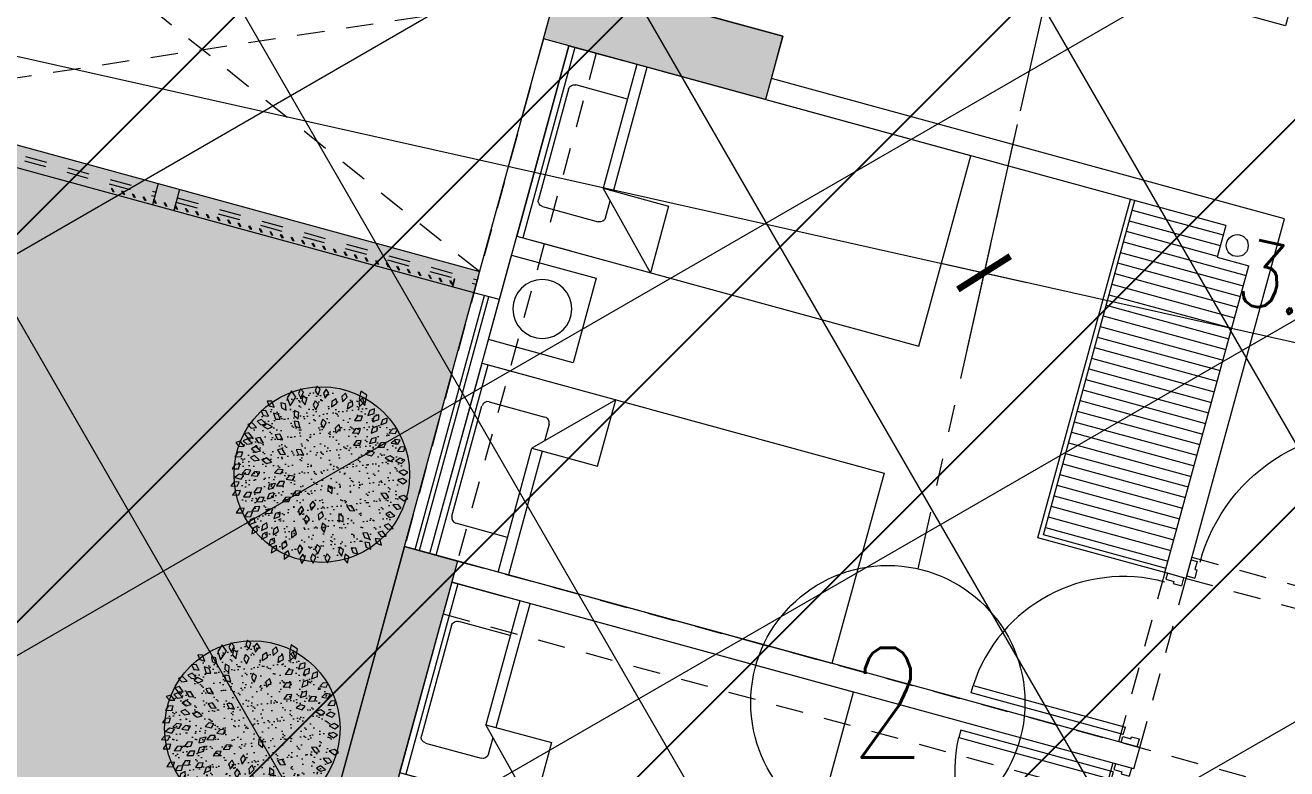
# Model space of a CAD drawing. Header units: inches. Extents: x 0 to 766, y -245 to 236.
# Drawn here: x 191.21 to 196.96, y 76.36 to 79.75 of the extents above; entities that cross this region are included whole.
import ezdxf
from ezdxf.enums import TextEntityAlignment as Align

# ---------------------------------------------------------------- set-up
doc = ezdxf.new("R2010")
doc.units = ezdxf.units.IN
doc.header["$MEASUREMENT"] = 0
for name, pattern in [('HIDDEN2', [0.1875, 0.125, -0.0625]), ('PHANTOM', [2.5, 1.25, -0.25, 0.25, -0.25, 0.25, -0.25]), ('XREF_PAISAJISMO_200612$0$HIDDEN2', [0.1875, 0.125, -0.0625])]:
    doc.linetypes.add(name, pattern=pattern)
doc.layers.get('DEFPOINTS').update_dxf_attribs({"color": 251, "lineweight": 9})
for name, color, linetype, lineweight in [('A-PLACAS', 251, 'Continuous', 9), ('A-VIGAS', 251, 'HIDDEN2', 9), ('CLOSET', 251, 'Continuous', 9), ('COTAS-EXTER', 251, 'Continuous', 9), ('DLP_ETAPAS', 251, 'Continuous', 9), ('DLP_HATCH', 251, 'Continuous', 9), ('EJES', 251, 'PHANTOM', 9), ('HATCH', 251, 'Continuous', 9), ('MOBILIARIO', 251, 'Continuous', 9), ('MURO-BAJO', 251, 'Continuous', 9), ('MUROS', 251, 'Continuous', 9), ('PROYECCIONES', 251, 'HIDDEN2', 9), ('PUERTAS', 251, 'Continuous', 9), ('RED-PLUVIAL', 251, 'Continuous', 9), ('VIDRIOS', 251, 'Continuous', 9), ('XREF_PAISAJISMO_200612$0$A-MURO BAJO', 251, 'Continuous', 9), ('XREF_PAISAJISMO_200612$0$A-PROYECCIONES', 251, 'XREF_PAISAJISMO_200612$0$HIDDEN2', 9), ('XREF_PAISAJISMO_200612$0$HATCH MUROS', 251, 'Continuous', 9), ('XREF_PAISAJISMO_200612$0$I-MUEBLES', 251, 'Continuous', 9), ('XREF_VEGETACION_200612$0$0_PA_alternathera verde', 251, 'Continuous', 9), ('XREF_VEGETACION_200612$0$0_PA_arrayan', 251, 'Continuous', 9), ('XREF_VEGETACION_200612$0$0_PA_VEGETACION', 251, 'Continuous', 9)]:
    doc.layers.add(name, color=color, linetype=linetype, lineweight=lineweight)
doc.layers.add('relleno', color=7, linetype='Continuous')
doc.styles.add('ROMANS', font='romans.shx', dxfattribs={"width": 0.8})
doc.styles.add('TXT_COTAS', font='romans.shx', dxfattribs={"width": 0.8})
doc.dimstyles.new('DLP-COTA 200', dxfattribs={"dimtxt": 0.3, "dimasz": 0.2, "dimexe": 0.36, "dimexo": 0.12, "dimgap": 0.12, "dimtad": 1, "dimzin": 0, "dimdsep": 46, "dimtxsty": 'TXT_COTAS', "dimblk": 'ARCHTICK', "dimcen": 0.18, "dimdle": 0.2, "dimclrd": 256, "dimclre": 256, "dimclrt": 2, "dimadec": 0, "dimazin": 0, "dimtfac": 1, "dimtix": 1, "dimtofl": 0, "dimtmove": 2, "dimatfit": 3, "dimfxl": 0.36, "dimtolj": 1, "dimtzin": 0, "dimlwd": 9, "dimlwe": 9, "dimarcsym": 0})

# ---------------------------------------------------------------- blocks, each defined once
blk = doc.blocks.new('XREF_VEGETACION_200612$0$vib 2')
at = {"layer": 'XREF_VEGETACION_200612$0$0_PA_arrayan', "color": 68, "true_color": 0x3d5200}
for points in [[(472.0692, 17.4166), (472.0648, 17.4034), (472.0732, 17.3913), (472.079, 17.4083)], [(471.9991, 17.4033), (471.9867, 17.3843), (471.9947, 17.3617), (472.0111, 17.386)], [(472.0238, 17.4089), (472.0179, 17.3963), (472.0248, 17.3833), (472.0326, 17.3995)], [(472.0307, 17.3892), (472.0275, 17.3756), (472.0369, 17.3642), (472.0412, 17.3817)], [(472.0957, 17.4083), (472.0877, 17.3969), (472.0923, 17.3829), (472.1027, 17.3975)], [(472.1234, 17.3815), (472.1116, 17.3741), (472.1103, 17.3594), (472.1256, 17.3688)], [(472.1495, 17.3975), (472.1394, 17.388), (472.141, 17.3733), (472.1542, 17.3855)], [(472.1971, 17.384), (472.1869, 17.3745), (472.1883, 17.3598), (472.2017, 17.3719)], [(472.1917, 17.4031), (472.1872, 17.3809), (472.2032, 17.3629), (472.2093, 17.3916)], [(471.9138, 17.3476), (471.9201, 17.3352), (471.9347, 17.3326), (471.9267, 17.3487)], [(471.9313, 17.375), (471.9363, 17.362), (471.9505, 17.358), (471.9442, 17.3748)], [(471.9691, 17.3702), (471.9713, 17.3564), (471.9843, 17.3495), (471.9816, 17.3673)], [(472.0073, 17.349), (472.0064, 17.3351), (472.0175, 17.3254), (472.0189, 17.3434)], [(472.065, 17.3759), (472.0594, 17.3632), (472.0665, 17.3503), (472.074, 17.3666)], [(472.1686, 17.3752), (472.1564, 17.3685), (472.1543, 17.3538), (472.1701, 17.3624)], [(472.2301, 17.3532), (472.2168, 17.349), (472.2119, 17.3351), (472.2291, 17.3403)], [(471.8768, 17.3096), (471.8865, 17.2997), (471.9012, 17.3015), (471.8887, 17.3145)], [(471.9032, 17.3189), (471.913, 17.309), (471.9276, 17.3111), (471.915, 17.3239)], [(471.9205, 17.3037), (471.9328, 17.2972), (471.9462, 17.3034), (471.9304, 17.312)], [(471.9673, 17.3241), (471.9626, 17.3372), (471.9485, 17.3416), (471.9544, 17.3246)], [(472.0059, 17.3186), (472.0092, 17.3051), (472.0228, 17.2992), (472.0187, 17.3168)], [(472.0859, 17.3247), (472.0805, 17.3119), (472.0879, 17.2991), (472.095, 17.3156)], [(472.1966, 17.3333), (472.1827, 17.3326), (472.1744, 17.3204), (472.1924, 17.3211)], [(472.2427, 17.3368), (472.2296, 17.3323), (472.2249, 17.3183), (472.242, 17.3239)], [(472.2653, 17.3278), (472.2522, 17.323), (472.248, 17.3088), (472.2649, 17.3149)], [(471.8674, 17.2834), (471.8757, 17.2723), (471.8905, 17.2722), (471.8799, 17.2867)], [(471.9532, 17.2808), (471.96, 17.2687), (471.9747, 17.2668), (471.9659, 17.2825)], [(472.1309, 17.3094), (472.1207, 17.2999), (472.1223, 17.2852), (472.1355, 17.2973)], [(472.1913, 17.2982), (472.1775, 17.2974), (472.1692, 17.2852), (472.1872, 17.286)], [(472.2375, 17.305), (472.2246, 17.2998), (472.2208, 17.2855), (472.2375, 17.2921)], [(472.2948, 17.2963), (472.2809, 17.2977), (472.271, 17.2868), (472.2888, 17.2849)], [(471.8432, 17.2591), (471.8522, 17.2485), (471.867, 17.2494), (471.8554, 17.2632)], [(471.8641, 17.2643), (471.874, 17.2545), (471.8886, 17.2566), (471.876, 17.2694)], [(471.8875, 17.2417), (471.8983, 17.2329), (471.9127, 17.2364), (471.8988, 17.2479)], [(471.8983, 17.271), (471.9056, 17.2591), (471.9203, 17.2578), (471.911, 17.2732)], [(471.9597, 17.239), (471.9673, 17.2273), (471.982, 17.2263), (471.9723, 17.2415)], [(472.1935, 17.2647), (472.1796, 17.2639), (472.1714, 17.2517), (472.1893, 17.2525)], [(472.2351, 17.2738), (472.2217, 17.2701), (472.2163, 17.2563), (472.2337, 17.261)], [(472.2614, 17.2591), (472.2476, 17.2584), (472.2393, 17.2461), (472.2573, 17.2469)], [(472.3014, 17.2661), (472.2876, 17.268), (472.2771, 17.2576), (472.2949, 17.2549)], [(472.3161, 17.2472), (472.3022, 17.2465), (472.294, 17.2342), (472.3119, 17.235)], [(471.8627, 17.2328), (471.8488, 17.2321), (471.8405, 17.2198), (471.8585, 17.2206)], [(471.8841, 17.2176), (471.8942, 17.2081), (471.9088, 17.2107), (471.8958, 17.2231)], [(471.918, 17.2101), (471.9288, 17.2013), (471.9431, 17.2049), (471.9292, 17.2163)], [(472.0122, 17.2388), (472.0185, 17.2264), (472.0331, 17.2239), (472.025, 17.24)], [(472.2303, 17.2319), (472.217, 17.236), (472.205, 17.2274), (472.2221, 17.2219)], [(472.2855, 17.2147), (472.2737, 17.2221), (472.2599, 17.2169), (472.275, 17.2071)], [(472.3144, 17.2105), (472.3014, 17.2155), (472.2888, 17.2077), (472.3056, 17.2011)], [(471.855, 17.1986), (471.8412, 17.1979), (471.8329, 17.1856), (471.8509, 17.1864)], [(471.866, 17.1678), (471.8525, 17.1711), (471.8411, 17.1617), (471.8585, 17.1573)], [(471.8854, 17.182), (471.8716, 17.1838), (471.8612, 17.1732), (471.879, 17.1707)], [(471.9104, 17.1768), (471.8966, 17.1784), (471.8864, 17.1677), (471.9043, 17.1655)], [(471.9757, 17.1832), (471.962, 17.1855), (471.9513, 17.1753), (471.969, 17.1722)], [(472.3233, 17.1767), (472.3113, 17.1836), (472.2977, 17.1778), (472.3132, 17.1687)], [(471.853, 17.1489), (471.8391, 17.1499), (471.8294, 17.1388), (471.8473, 17.1374)], [(471.9339, 17.1298), (471.9476, 17.1324), (471.9541, 17.1456), (471.9364, 17.1424)], [(471.9794, 17.1505), (471.9655, 17.1506), (471.9565, 17.1389), (471.9745, 17.1386)], [(472.0081, 17.1651), (471.9944, 17.1672), (471.9838, 17.1568), (472.0016, 17.154)], [(472.1012, 17.14), (472.1004, 17.1261), (472.1116, 17.1165), (472.1129, 17.1344)], [(472.3202, 17.1518), (472.3085, 17.1592), (472.2946, 17.154), (472.3098, 17.1442)], [(471.8562, 17.1258), (471.8423, 17.125), (471.834, 17.1128), (471.852, 17.1135)], [(471.8872, 17.1206), (471.8733, 17.1199), (471.865, 17.1076), (471.883, 17.1084)], [(471.9158, 17.1327), (471.902, 17.132), (471.8937, 17.1197), (471.9117, 17.1205)], [(471.9223, 17.1071), (471.9085, 17.1065), (471.9001, 17.0943), (471.9181, 17.0949)], [(471.9496, 17.1195), (471.9362, 17.1159), (471.9307, 17.1022), (471.9481, 17.1067)], [(471.9958, 17.1067), (471.9819, 17.1059), (471.9736, 17.0937), (471.9916, 17.0945)], [(472.0238, 17.1245), (472.0099, 17.1237), (472.0016, 17.1115), (472.0196, 17.1123)], [(472.2705, 17.106), (472.2625, 17.1173), (472.2477, 17.1178), (472.258, 17.103)], [(472.3231, 17.1031), (472.3121, 17.1116), (472.2978, 17.1077), (472.312, 17.0965)], [(471.8664, 17.0759), (471.8525, 17.0751), (471.8442, 17.0629), (471.8622, 17.0637)], [(471.8896, 17.0658), (471.8758, 17.0649), (471.8676, 17.0526), (471.8855, 17.0535)], [(471.9101, 17.0809), (471.8962, 17.08), (471.888, 17.0677), (471.906, 17.0686)], [(471.9464, 17.0743), (471.9325, 17.0735), (471.9243, 17.0613), (471.9423, 17.0621)], [(471.9676, 17.0656), (471.9543, 17.0614), (471.9494, 17.0475), (471.9666, 17.0528)], [(472.0267, 17.082), (472.0179, 17.0712), (472.0214, 17.0569), (472.0329, 17.0707)], [(472.0585, 17.0963), (472.0503, 17.085), (472.0545, 17.0709), (472.0653, 17.0853)], [(472.0829, 17.0673), (472.0731, 17.0574), (472.0752, 17.0428), (472.088, 17.0554)], [(472.1533, 17.0811), (472.1611, 17.0696), (472.1758, 17.0689), (472.1659, 17.0838)], [(472.2619, 17.0593), (472.2728, 17.0506), (472.2871, 17.0543), (472.2731, 17.0657)], [(472.305, 17.0765), (472.2958, 17.087), (472.2811, 17.086), (472.2928, 17.0723)], [(471.8959, 17.0496), (471.8831, 17.0439), (471.8798, 17.0296), (471.8963, 17.0367)], [(471.9303, 17.0351), (471.9179, 17.0288), (471.9154, 17.0142), (471.9314, 17.0223)], [(472.0408, 17.0572), (472.0338, 17.0452), (472.0395, 17.0315), (472.0487, 17.047)], [(472.0853, 17.0342), (472.0813, 17.0208), (472.09, 17.0089), (472.0953, 17.0261)], [(472.1432, 17.0381), (472.1429, 17.052), (472.1309, 17.0606), (472.1311, 17.0427)], [(472.2576, 17.028), (472.2674, 17.0182), (472.282, 17.0201), (472.2695, 17.033)], [(471.9021, 17.0257), (471.8898, 17.019), (471.8877, 17.0044), (471.9035, 17.0129)], [(471.9305, 17.0098), (471.9179, 17.0039), (471.9148, 16.9895), (471.9311, 16.9969)], [(471.9601, 17.0246), (471.9486, 17.0168), (471.9478, 17.0021), (471.9628, 17.0119)], [(472.0094, 17.0173), (471.9985, 17.0087), (471.9988, 16.9939), (472.013, 17.0049)], [(472.1979, 17.0074), (472.2027, 16.9943), (472.2168, 16.99), (472.2108, 17.0069)], [(472.2399, 17.0087), (472.2484, 16.9977), (472.2632, 16.9978), (472.2523, 17.0121)], [(471.9516, 16.9931), (471.9388, 16.9877), (471.9353, 16.9734), (471.9519, 16.9802)], [(471.9569, 16.9726), (471.9445, 16.9665), (471.9417, 16.952), (471.9579, 16.9598)], [(471.9825, 16.9854), (471.9718, 16.9766), (471.9723, 16.9618), (471.9864, 16.973)], [(472.0223, 16.9737), (472.0154, 16.9617), (472.0211, 16.9481), (472.0303, 16.9636)], [(472.0705, 16.9747), (472.0649, 16.9619), (472.0722, 16.9491), (472.0795, 16.9655)], [(472.1335, 16.9678), (472.1294, 16.9545), (472.138, 16.9425), (472.1435, 16.9596)], [(472.165, 16.9658), (472.1695, 16.9526), (472.1835, 16.9479), (472.1779, 16.965)], [(472.2031, 16.9813), (472.2066, 16.9678), (472.2202, 16.9621), (472.2159, 16.9795)], [(472.2322, 16.9917), (472.236, 16.9783), (472.2497, 16.973), (472.245, 16.9903)], [(471.9897, 16.9574), (471.9785, 16.9491), (471.9784, 16.9344), (471.9929, 16.9449)], [(472.03, 16.9477), (472.0224, 16.9361), (472.0273, 16.9222), (472.0373, 16.9371)], [(472.0576, 16.9488), (472.0519, 16.9361), (472.059, 16.9232), (472.0665, 16.9395)], [(472.098, 16.9493), (472.0921, 16.9366), (472.099, 16.9236), (472.1068, 16.9398)], [(472.1482, 16.9477), (472.1454, 16.934), (472.1552, 16.923), (472.159, 16.9406)]]:
    blk.add_lwpolyline(points, close=True, dxfattribs=at)
blk = doc.blocks.new('XREF_VEGETACION_200612$0$ARRAYAN')
at = {"layer": 'XREF_VEGETACION_200612$0$0_PA_arrayan', "true_color": 0x779e00}
h = blk.add_hatch(dxfattribs=at)
h.set_pattern_fill('AR-SAND', color=64, scale=0.0009, style=0)
h.set_pattern_definition([(37.5, (878.080566, 496.464243), (-0.001440028, 0.0440471914), [0, -0.0347472, 0, -0.038862, 0, -0.0371475]), (7.5, (878.080566, 496.46424), (0.040457095, 0.064514259), [0, -0.0187452, 0, -0.0313182, 0, -0.0120015]), (327.5, (878.05245, 496.464243), (0.0711893133, 0.0001293466), [0, -0.01143, 0, -0.041148, 0, -0.053721]), (317.5, (878.05245, 496.46424), (0.068720081, 0.020063639), [0, -0.005715, 0, -0.0269748, 0, -0.030861])])
h.paths.add_polyline_path([(784.3152, 808.4285, 1), (783.7943, 808.4285, 1)])
at = {"layer": 'XREF_VEGETACION_200612$0$0_PA_arrayan'}
blk.add_circle((784.0578, 808.4294), 0.2762, dxfattribs=at)
at = {"layer": 'XREF_VEGETACION_200612$0$0_PA_arrayan', "color": 252, "xscale": 1.128600000000005, "yscale": 1.128600000000005, "zscale": 1.128600000000005}
blk.add_blockref('XREF_VEGETACION_200612$0$vib 2', (251.2648, 789.0514), dxfattribs=at)
blk = doc.blocks.new('XREF_PAISAJISMO_200612')
at = {"layer": 'XREF_PAISAJISMO_200612$0$HATCH MUROS', "true_color": 0xf8991e, "transparency": 33554636}
h = blk.add_hatch(color=30, dxfattribs=at)
h.dxf.hatch_style = 1
h.paths.add_polyline_path([(37.5256, 76.265), (34.5245, 77.0855), (34.2042, 75.6181), (37.13, 74.8181), (37.1563, 74.9145), (34.3221, 75.6895), (34.5997, 76.9613), (37.4992, 76.1685)])
at = {"layer": 'XREF_PAISAJISMO_200612$0$A-MURO BAJO', "elevation": 0}
for points in [[(37.5256, 76.265), (37.5256, 76.265), (34.5245, 77.0855), (34.2042, 75.6181), (37.13, 74.8181)], [(37.4992, 76.1685), (37.4992, 76.1685), (34.5997, 76.9613), (34.3221, 75.6895), (37.1563, 74.9145)]]:
    blk.add_lwpolyline(points, dxfattribs=at)
at = {"layer": 'XREF_PAISAJISMO_200612$0$A-PROYECCIONES', "linetype": 'XREF_PAISAJISMO_200612$0$HIDDEN2'}
for p, q in [((34.5997, 76.9613, 0), (37.1563, 74.9145)), ((34.3221, 75.6895, 0), (37.4992, 76.1685))]:
    blk.add_line(p, q, dxfattribs=at)
at = {"layer": 'XREF_PAISAJISMO_200612$0$A-PROYECCIONES', "linetype": 'XREF_PAISAJISMO_200612$0$HIDDEN2', "ltscale": 0.3}
for p, q in [((35.691, 75.3152, 0), (35.6646, 75.2187)), ((35.7874, 75.2888, 0), (35.7611, 75.1924))]:
    blk.add_line(p, q, dxfattribs=at)
at = {"layer": 'XREF_PAISAJISMO_200612$0$A-PROYECCIONES', "linetype": 'XREF_PAISAJISMO_200612$0$HIDDEN2', "ltscale": 0.3, "elevation": 0}
for points in [[(34.3136, 75.6503), (35.6804, 75.2766)], [(34.3093, 75.6308), (35.6752, 75.2573)], [(35.7769, 75.2502), (37.1458, 74.876)], [(35.7716, 75.2309), (37.1405, 74.8567)]]:
    blk.add_lwpolyline(points, dxfattribs=at)
at = {"layer": 'XREF_PAISAJISMO_200612$0$I-MUEBLES', "elevation": 0}
for points in [[(35.4769, 75.2934), (35.4795, 75.2949), (35.4889, 75.2784), (35.4863, 75.2769)], [(35.5251, 75.2802), (35.5277, 75.2817), (35.5371, 75.2652), (35.5345, 75.2637)], [(35.5733, 75.267), (35.5759, 75.2685), (35.5853, 75.252), (35.5827, 75.2505)], [(35.6215, 75.2538), (35.6242, 75.2553), (35.6336, 75.2388), (35.631, 75.2373)], [(35.6698, 75.2406), (35.6724, 75.2421), (35.6818, 75.2256), (35.6792, 75.2241)], [(35.718, 75.2274), (35.7206, 75.2289), (35.73, 75.2124), (35.7274, 75.2109)], [(35.7662, 75.2142), (35.7688, 75.2157), (35.7783, 75.1992), (35.7756, 75.1977)], [(35.8145, 75.2011), (35.8171, 75.2025), (35.8265, 75.186), (35.8239, 75.1846)], [(35.8627, 75.1879), (35.8653, 75.1894), (35.8747, 75.1729), (35.8721, 75.1714)], [(35.9109, 75.1747), (35.9135, 75.1762), (35.9229, 75.1597), (35.9203, 75.1582)], [(35.9591, 75.1615), (35.9618, 75.163), (35.9712, 75.1465), (35.9686, 75.145)], [(36.0074, 75.1483), (36.01, 75.1498), (36.0194, 75.1333), (36.0168, 75.1318)], [(36.0556, 75.1351), (36.0582, 75.1366), (36.0676, 75.1201), (36.065, 75.1186)], [(36.1038, 75.1219), (36.1064, 75.1234), (36.1159, 75.1069), (36.1132, 75.1054)], [(36.1521, 75.1087), (36.1547, 75.1102), (36.1641, 75.0937), (36.1615, 75.0922)], [(36.2003, 75.0955), (36.2029, 75.097), (36.2123, 75.0805), (36.2097, 75.079)], [(36.2485, 75.0823), (36.2511, 75.0838), (36.2605, 75.0673), (36.2579, 75.0658)], [(36.2967, 75.0692), (36.2994, 75.0706), (36.3088, 75.0541), (36.3062, 75.0526)], [(36.345, 75.056), (36.3476, 75.0574), (36.357, 75.0409), (36.3544, 75.0395)], [(36.3932, 75.0428), (36.3958, 75.0443), (36.4052, 75.0278), (36.4026, 75.0263)], [(36.4414, 75.0296), (36.444, 75.0311), (36.4535, 75.0146), (36.4509, 75.0131)], [(36.4897, 75.0164), (36.4923, 75.0179), (36.5017, 75.0014), (36.4991, 74.9999)], [(36.5379, 75.0032), (36.5405, 75.0047), (36.5499, 74.9882), (36.5473, 74.9867)], [(36.5861, 74.99), (36.5887, 74.9915), (36.5981, 74.975), (36.5955, 74.9735)], [(36.6344, 74.9768), (36.637, 74.9783), (36.6464, 74.9618), (36.6438, 74.9603)], [(36.6826, 74.9636), (36.6852, 74.9651), (36.6946, 74.9486), (36.692, 74.9471)], [(36.7308, 74.9504), (36.7334, 74.9519), (36.7428, 74.9354), (36.7402, 74.9339)], [(36.779, 74.9372), (36.7816, 74.9387), (36.7911, 74.9222), (36.7885, 74.9207)], [(36.8273, 74.9241), (36.8299, 74.9255), (36.8393, 74.909), (36.8367, 74.9076)], [(36.8755, 74.9109), (36.8781, 74.9124), (36.8875, 74.8958), (36.8849, 74.8944)], [(36.9237, 74.8977), (36.9263, 74.8992), (36.9357, 74.8827), (36.9331, 74.8812)], [(36.972, 74.8845), (36.9746, 74.886), (36.984, 74.8695), (36.9814, 74.868)], [(37.0202, 74.8713), (37.0228, 74.8728), (37.0322, 74.8563), (37.0296, 74.8548)]]:
    blk.add_lwpolyline(points, close=True, dxfattribs=at)
at = {"layer": 'XREF_PAISAJISMO_200612$0$I-MUEBLES'}
blk.add_lwpolyline([(37.0404, 74.8801), (37.0309, 74.8454), (37.0338, 74.8446), (37.0433, 74.8793)], close=True, dxfattribs=at)
blk = doc.blocks.new('paisajismo et 1')
at = {"layer": 'XREF_VEGETACION_200612$0$0_PA_alternathera verde', "true_color": 0x6e6b8e, "transparency": 33554615}
h = blk.add_hatch(dxfattribs=at)
h.set_pattern_fill('ANSI36', color=8, scale=0.3, angle=132, style=0)
h.paths.add_polyline_path([(36.5034, 74.9897), (35.005, 75.3995, 0.067693), (34.6228, 74.4881), (33.412, 68.941), (34.7496, 68.5753)])
at = {"layer": 'XREF_VEGETACION_200612$0$0_PA_VEGETACION', "true_color": 0x9a9384, "transparency": 33554508}
h = blk.add_hatch(color=252, dxfattribs=at)
h.dxf.hatch_style = 1
h.paths.add_polyline_path([(38.7086, 78.5999), (38.195, 78.712), (37.526, 76.265), (38.0324, 76.1266)])
h.paths.add_polyline_path([(37.1304, 74.8183), (36.5034, 74.9897), (34.7495, 68.575), (35.3765, 68.4036)])
blk.add_blockref('XREF_PAISAJISMO_200612', (0, 0))
at = {"layer": 'XREF_VEGETACION_200612$0$0_PA_arrayan', "color": 7, "xscale": 1.448471488116208, "yscale": 1.448471488116208, "zscale": 1.448471488116208}
for p in [(-1099.2492, -1096.9984, 0), (-1099.5657, -1098.1559, 0)]:
    blk.add_blockref('XREF_VEGETACION_200612$0$ARRAYAN', p, dxfattribs=at)
blk = doc.blocks.new('_ArchTick')
at = {"color": 0, "linetype": 'ByBlock', "const_width": 0.15}
blk.add_lwpolyline([(-0.5, -0.5), (0.5, 0.5)], dxfattribs=at)
blk = doc.blocks.new('*D236')
at = {"layer": 'COTAS-EXTER', "lineweight": 9, "transparency": 16777216}
for p, q in [((-33.3279, -32.3479), (-33.558, -33.3758)), ((-33.6745, -32.9808), (-30.3567, -33.7234)), ((-30.4004, -33.0032), (-30.6305, -34.031))]:
    blk.add_line(p, q, dxfattribs=at)
at = {"layer": 'DEFPOINTS', "color": 0, "transparency": 16777216}
for p in [(-33.3017, -32.2308, 0), (-30.3742, -32.8861, 0), (-30.5519, -33.6797)]:
    blk.add_point(p, dxfattribs=at)
at = {"layer": 'COTAS-EXTER', "lineweight": 9, "transparency": 16777216, "xscale": 0.2, "yscale": 0.2, "zscale": 0.2}
for p, rotation in [((-33.4793, -33.0244), 167.3828588139561), ((-30.5519, -33.6797), 347.3828588139561)]:
    blk.add_blockref('_ArchTick', p, dxfattribs=dict(at, rotation=rotation))
at = {"layer": 'COTAS-EXTER', "color": 2, "transparency": 16777216, "insert": (-31.9566, -33.0886), "char_height": 0.3, "attachment_point": 5, "rotation": 347.38286, "style": 'TXT_COTAS'}
blk.add_mtext('\\A1;3.00', dxfattribs=at)
blk = doc.blocks.new('*D240')
at = {"layer": 'COTAS-EXTER', "lineweight": 9, "transparency": 16777216}
for p, q in [((-49.3806, -28.7545), (-49.6107, -29.7824)), ((-49.7273, -29.3874), (-33.2841, -33.0681)), ((-33.3279, -32.3479), (-33.558, -33.3757))]:
    blk.add_line(p, q, dxfattribs=at)
at = {"layer": 'DEFPOINTS', "color": 0, "transparency": 16777216}
for p in [(-49.3544, -28.6374, 0), (-33.3017, -32.2308, 0), (-33.4793, -33.0244)]:
    blk.add_point(p, dxfattribs=at)
at = {"layer": 'COTAS-EXTER', "lineweight": 9, "transparency": 16777216, "xscale": 0.2, "yscale": 0.2, "zscale": 0.2}
for p, rotation in [((-49.5321, -29.4311), 167.3825817758398), ((-33.4793, -33.0244), 347.3825817758399)]:
    blk.add_blockref('_ArchTick', p, dxfattribs=dict(at, rotation=rotation))
at = {"layer": 'COTAS-EXTER', "color": 2, "transparency": 16777216, "insert": (-41.4467, -30.9643), "char_height": 0.3, "attachment_point": 5, "rotation": 347.38258, "style": 'TXT_COTAS'}
blk.add_mtext('\\A1;16.45', dxfattribs=at)
blk = doc.blocks.new('ESTR_PISO-1_PISO')
at = {"layer": 'HATCH'}
h = blk.add_hatch(color=256, dxfattribs=at)
h.dxf.hatch_style = 1
h.paths.add_polyline_path([(-26.45, 2.95), (-29.9, 2.95), (-29.9, 1.5), (-29.65, 1.5), (-29.65, 2.7), (-26.45, 2.7)])
h.paths.add_polyline_path([(-22.65, -2.53), (-18.75, -2.53), (-18.75, 2.87), (-22.45, 2.87), (-22.45, -0.53), (-22.65, -0.53), (-22.65, 3.12), (-18.5, 3.12), (-18.5, -2.78), (-22.65, -2.78)])
h.paths.add_polyline_path([(-29.9, -2.45), (-26.45, -2.45), (-26.45, -2.2), (-29.9, -2.2)])
h.paths.add_polyline_path([(-30.3, -6.8), (-22.4, -6.8), (-22.4, -7.1), (-30.3, -7.1)])
h.paths.add_polyline_path([(-20.85, -4.75), (-21.55, -4.75), (-21.55, -5), (-20.85, -5)])
h.paths.add_polyline_path([(-22.45, 4.92), (-22.45, 6.87), (-18.75, 6.87), (-18.75, 4.92), (-18.55, 4.92), (-18.55, 6.87), (-18.05, 6.87), (-18.05, 7.12), (-22.45, 7.12), (-22.45, 13.72), (-22.65, 13.72), (-22.65, 4.92)])
h.paths.add_polyline_path([(-26.45, 8.52), (-29.65, 8.52), (-29.65, 9.7), (-29.9, 9.7), (-29.9, 8.27), (-26.45, 8.27)])
h.paths.add_polyline_path([(-19.15, 8.92), (-15.75, 8.92), (-15.75, 9.17), (-19.15, 9.17)])
h.paths.add_polyline_path([(-20.65, 18.07), (-16.65, 18.07), (-16.65, 18.32), (-20.65, 18.32)])
h.paths.add_polyline_path([(-19.15, 13.72), (-15.75, 13.72), (-15.75, 13.47), (-19.15, 13.47)])
h.paths.add_polyline_path([(-29.8, 18.32), (-25.8, 18.32), (-25.8, 18.07), (-29.55, 18.07), (-29.55, 17.67), (-29.8, 17.67)])
h.paths.add_polyline_path([(-26.45, 13.37), (-29.9, 13.37), (-29.9, 14.22), (-29.55, 14.22), (-29.55, 13.62), (-26.45, 13.62)])
h.paths.add_polyline_path([(-23.125, 31.12), (-28.725, 31.12), (-28.725, 30.92), (-23.375, 30.92), (-23.375, 24.62), (-23.125, 24.62)])
h.paths.add_polyline_path([(-17.2, 25.67), (-17.2, 24.22), (-17.45, 24.22), (-17.45, 25.67)])
h.paths.add_polyline_path([(-29, 25.67), (-29, 24.22), (-29.25, 24.22), (-29.25, 25.67)])
h.paths.add_polyline_path([(-29.25, 28.37), (-28.2, 28.37), (-28.2, 28.07), (-29.25, 28.07)])
h.paths.add_polyline_path([(-17.2, 30.92), (-17.2, 31.12), (-23.075, 31.12), (-23.075, 30.92)])
at = {"layer": 'A-PLACAS', "elevation": 0}
for points in [[(-29.25, 28.37), (-28.2, 28.37), (-28.2, 28.07), (-29.25, 28.07)], [(-29, 25.67), (-29, 24.22), (-29.25, 24.22), (-29.25, 25.67)]]:
    blk.add_lwpolyline(points, close=True, dxfattribs=at)
at = {"layer": 'A-VIGAS'}
for p, q in [((-29.25, 28.07), (-29.25, 25.67)), ((-29, 28.07), (-29, 25.67)), ((-29, 25.67, 0), (-23.375, 25.67, 0)), ((-29, 25.42, 0), (-23.375, 25.42, 0))]:
    blk.add_line(p, q, dxfattribs=at)
blk = doc.blocks.new('P-80 MARCO 3.5x1.5')
at = {"layer": 'PUERTAS'}
for p, q in [((0.038, 0.0762), (0.038, 0.7962)), ((0.038, 0.7962), (0.073, 0.7962)), ((0.073, 0.7962), (0.073, 0.0762)), ((0.038, 0.0762), (0.073, 0.0762))]:
    blk.add_line(p, q, dxfattribs=at)
at = {"layer": 'PUERTAS', "linetype": 'Continuous'}
for p, q in [((0, 0), (0, 0.0762)), ((0, 0.0762), (0.028, 0.0762)), ((0.028, 0.0762), (0.028, 0.0382)), ((0.8, 0.0762), (0.772, 0.0762)), ((0.772, 0.0762), (0.772, 0.0382)), ((0.8, 0), (0.8, 0.0762)), ((0, 0), (0.038, 0)), ((0.028, 0.0382), (0.038, 0.0382)), ((0.038, 0.0382), (0.038, 0)), ((0.762, 0.0382), (0.762, 0)), ((0.772, 0.0382), (0.762, 0.0382)), ((0.8, 0), (0.762, 0))]:
    blk.add_line(p, q, dxfattribs=at)
at = {"layer": 'PUERTAS', "color": 7, "linetype": 'Continuous'}
blk.add_arc((0.0365, 0.0755), 0.7216, 0.05198, 87.09685, dxfattribs=at)
blk = doc.blocks.new('CAMA 2PLAZAS C_VELADOR')
at = {"layer": 'MOBILIARIO'}
for p, q in [((-1.8499, 0), (-0.3999, 0)), ((-1.8499, -0.06), (-1.8499, 0)), ((-0.3999, 0), (-0.3999, -0.06))]:
    blk.add_line(p, q, dxfattribs=at)
at = {"layer": 'MOBILIARIO', "linetype": 'Continuous'}
for p, q in [((-1.8499, -0.06), (-0.3999, -0.06)), ((-1.8499, -1.9), (-1.8499, -0.06)), ((-1.6327, -0.0878), (-1.2086, -0.0878)), ((-1.0413, -0.0878), (-0.6172, -0.0878)), ((-0.3999, -0.06), (-0.3999, -1.9)), ((-1.6633, -0.3958), (-1.6633, -0.1184)), ((-1.1779, -0.1184), (-1.1779, -0.3958)), ((-1.0719, -0.3958), (-1.0719, -0.1184)), ((-0.5866, -0.1184), (-0.5866, -0.4118)), ((-1.8499, -0.396), (-0.7546, -0.396)), ((-0.3999, -0.7507), (-0.7546, -0.396)), ((-0.7546, -0.396), (-0.7546, -0.7507)), ((-0.7546, -0.452), (-1.8499, -0.452)), ((-0.6172, -0.4424), (-0.7082, -0.4424)), ((-0.7546, -0.7507), (-0.3999, -0.7507)), ((-0.3999, -1.9), (-1.8499, -1.9))]:
    blk.add_line(p, q, dxfattribs=at)
at = {"layer": 'MOBILIARIO'}
for points in [[(-2.2499, -0.4), (-1.8499, -0.4), (-1.8499, 0), (-2.2499, 0)], [(-0.4, -0.4), (0, -0.4), (0, 0), (-0.4, 0)]]:
    blk.add_lwpolyline(points, close=True, dxfattribs=at)
for centre in [(-2.0499, -0.2), (-0.2, -0.2)]:
    blk.add_circle(centre, 0.1344, dxfattribs=at)
at = {"layer": 'MOBILIARIO', "linetype": 'Continuous'}
for centre, start, end in [((-1.6327, -0.1184), 90, 180), ((-1.2086, -0.1184), 0, 90), ((-1.0413, -0.1184), 90, 180), ((-0.6172, -0.1184), 0, 90), ((-0.6172, -0.4118), 270, 0)]:
    blk.add_arc(centre, 0.0306, start, end, dxfattribs=at)
blk = doc.blocks.new('1 PLAZA')
for p, q in [((-0.45, 0), (0.45, 0)), ((-0.45, 0), (-0.45, -0.2551)), ((0.45, 0), (0.45, -0.2551)), ((-0.2592, -0.0513), (0.2619, -0.0513)), ((-0.2859, -0.3221), (-0.2859, -0.0781)), ((0.2887, -0.0781), (0.2887, -0.3415)), ((-0.45, -0.3221), (0.1356, -0.3221)), ((0.45, -0.6318), (0.1356, -0.3221)), ((0.1356, -0.3221), (0.1356, -0.6318)), ((0.1356, -0.371), (-0.45, -0.371)), ((0.2619, -0.3683), (0.1825, -0.3683)), ((0.1356, -0.6318), (0.45, -0.6318))]:
    blk.add_line(p, q)
blk.add_lwpolyline([(-0.45, -1.9), (-0.45, -0.0287), (0.45, -0.0287), (0.45, -1.9)], close=True)
for centre, start, end in [((-0.2592, -0.0781), 90, 180), ((0.2619, -0.0781), 0, 90), ((0.2619, -0.3415), 270, 0)]:
    blk.add_arc(centre, 0.0267, start, end)
blk = doc.blocks.new('VELADOR')
blk.add_lwpolyline([(0, 0.4), (0, 0), (0.4, 0), (0.4, 0.4)], close=True)
blk.add_circle((0.2, 0.2), 0.1344)
blk = doc.blocks.new('A$C443818C8')
at = {"layer": 'PUERTAS'}
for p, q in [((0.038, 0.0762), (0.038, 0.8962)), ((0.038, 0.8962), (0.073, 0.8962)), ((0.073, 0.8962), (0.073, 0.0762)), ((0.038, 0.0762), (0.073, 0.0762))]:
    blk.add_line(p, q, dxfattribs=at)
at = {"layer": 'PUERTAS', "linetype": 'Continuous'}
for p, q in [((0, 0), (0, 0.0762)), ((0, 0.0762), (0.028, 0.0762)), ((0.028, 0.0762), (0.028, 0.0382)), ((0.9, 0.0762), (0.872, 0.0762)), ((0.872, 0.0762), (0.872, 0.0382)), ((0.9, 0), (0.9, 0.0762)), ((0.028, 0.0382), (0.038, 0.0382)), ((0.038, 0.0382), (0.038, 0)), ((0.862, 0.0382), (0.862, 0)), ((0.872, 0.0382), (0.862, 0.0382)), ((0, 0), (0.038, 0)), ((0.9, 0), (0.862, 0))]:
    blk.add_line(p, q, dxfattribs=at)
at = {"layer": 'PUERTAS', "color": 7, "linetype": 'Continuous'}
blk.add_arc((0.038, 0.0762), 0.82, 0, 87.55371, dxfattribs=at)
blk = doc.blocks.new('TORRE-B_PLAN-GEN')
at = {"layer": 'HATCH'}
h = blk.add_hatch(dxfattribs=at)
h.set_pattern_fill('_USER', color=256, scale=0.05, pattern_type=0)
h.set_pattern_definition([(360, (-29.225, 46.52), (2e-18, 0.05), [])])
h.paths.add_polyline_path([(-25.875, 43.57), (-26.025, 43.57), (-26.025, 43.72), (-26.455, 43.72), (-26.455, 42.14), (-25.875, 42.14)])
at = {"layer": 'CLOSET'}
for points in [[(-25.875, 42.12), (-26.475, 42.12), (-26.475, 43.72)], [(-25.875, 42.14), (-26.455, 42.14), (-26.455, 43.72)]]:
    blk.add_lwpolyline(points, dxfattribs=at)
at = {"layer": 'MURO-BAJO'}
for p, q in [((-29.25, 41.32), (-29.25, 42.52)), ((-29.13, 41.32), (-29.13, 42.52))]:
    blk.add_line(p, q, dxfattribs=at)
at = {"layer": 'MUROS'}
for p, q in [((-29.25, 42.52), (-29.25, 44.02, 0)), ((-28.2, 44.02, 0), (-29.25, 44.02, 0)), ((-28.2, 43.82, 0), (-28.2, 44.02, 0)), ((-25.775, 43.82, 0), (-28.2, 43.82, 0)), ((-25.775, 42.12, 0), (-25.775, 43.82, 0)), ((-26.025, 43.72, 0), (-29.13, 43.72, 0)), ((-29.13, 42.52), (-29.13, 43.72, 0)), ((-26.025, 43.72, 0), (-26.025, 43.57, 0)), ((-26.025, 43.57, 0), (-25.875, 43.57, 0)), ((-25.875, 42.12), (-25.875, 43.57, 0)), ((-29.13, 42.52), (-29.25, 42.52)), ((-25.775, 42.12, 0), (-25.875, 42.12)), ((-25.775, 41.32), (-29.25, 41.32)), ((-29.25, 41.32), (-29.25, 39.87)), ((-25.775, 41.22), (-25.775, 41.32)), ((-25.775, 41.22), (-29, 41.22)), ((-29, 41.22), (-29, 39.87))]:
    blk.add_line(p, q, dxfattribs=at)
at = {"layer": 'PROYECCIONES'}
for p, q in [((-25.775, 42.22), (-24.875, 42.22)), ((-25.875, 42.12), (-25.875, 41.32, 0)), ((-25.775, 41.32), (-25.775, 42.12)), ((-25.775, 42.12, 0), (-24.875, 42.12, 0)), ((-25.875, 41.22, 0), (-25.875, 40.42, 0))]:
    blk.add_line(p, q, dxfattribs=at)
at = {"layer": 'RED-PLUVIAL'}
blk.add_circle((-25.95, 43.645, 0), 0.05, dxfattribs=at)
at = {"layer": 'VIDRIOS'}
for p, q in [((-29.2, 41.32), (-29.2, 42.52)), ((-29.18, 41.32), (-29.18, 42.52))]:
    blk.add_line(p, q, dxfattribs=at)
blk.add_blockref('ESTR_PISO-1_PISO', (0, 15.65, 0))
at = {"layer": 'MOBILIARIO', "extrusion": (3.60286e-08, -4.49068e-08, 1), "rotation": 359.9999999999999}
blk.add_blockref('CAMA 2PLAZAS C_VELADOR', (-25.6026, 46.57, 0), dxfattribs=at)
at = {"layer": 'MOBILIARIO', "extrusion": (3.60286e-08, -4.49068e-08, -1), "zscale": -1, "rotation": 270}
for name, p in [('1 PLAZA', (29.13, 43.27, 0)), ('VELADOR', (28.73, 42.731, 0)), ('1 PLAZA', (29, 40.77, 0))]:
    blk.add_blockref(name, p, dxfattribs=at)
at = {"layer": 'MOBILIARIO', "extrusion": (-3.60286e-08, -4.49068e-08, 1), "rotation": 90}
blk.add_blockref('1 PLAZA', (-29.13, 41.77, 0), dxfattribs=at)
at = {"layer": 'PUERTAS', "linetype": 'Continuous', "xscale": -1}
blk.add_blockref('A$C443818C8', (-24.875, 42.1319), dxfattribs=at)
at = {"layer": 'PUERTAS', "linetype": 'Continuous', "extrusion": (-3.60286e-08, -4.49068e-08, 1), "rotation": 90}
blk.add_blockref('P-80 MARCO 3.5x1.5', (-25.7869, 41.32, 0), dxfattribs=at)
at = {"layer": 'PUERTAS', "linetype": 'Continuous', "extrusion": (3.60286e-08, -4.49068e-08, -1), "zscale": -1, "rotation": 270}
blk.add_blockref('P-80 MARCO 3.5x1.5', (25.7869, 41.22, 0), dxfattribs=at)
blk = doc.blocks.new('ETAPAS_EL-ROSARIO-01')
at = {"layer": 'DLP_HATCH'}
h = blk.add_hatch(dxfattribs=at)
h.set_pattern_fill('NET', color=8, scale=0.5, angle=30)
h.set_pattern_definition([(30, (-226598.6886, -8188115.8588), (-0.79375, 1.3748153285), []), (120, (-226598.6886, -8188115.8588), (-1.3748153285, -0.79375), [])])
edge = h.paths.add_edge_path()
edge.add_line((-5.1193, -39.3806), (-2.1453, -34.3627))
edge.add_line((-2.1453, -34.3627), (-0.724, -35.1709))
edge.add_line((-0.724, -35.1709), (6.1736, -23.1593))
edge.add_line((6.1736, -23.1593), (4.3725, -12.4872))
edge.add_line((4.3725, -12.4872), (3.084, -7.4127))
edge.add_line((3.084, -7.4127), (0.6029, -1.4531))
edge.add_line((0.6029, -1.4531), (-26.0589, -11.4216))
edge.add_line((-26.0589, -11.4216), (-38.3067, -6.0033))
edge.add_line((-38.3067, -6.0033), (-39.0114, -15.829))
edge.add_line((-39.0114, -15.829), (-41.0464, -27.6598))
edge.add_arc((-46.9596, -26.6427), 6, 309.92555, 350.2403, ccw=False)
edge.add_line((-43.1088, -31.244), (-48.9313, -36.1168))
edge.add_line((-48.9313, -36.1168), (-63.5855, -32.11))
edge.add_line((-63.5855, -32.11), (-61.2715, -23.647))
edge.add_line((-61.2715, -23.647), (-60.8657, -17.421))
edge.add_line((-60.8657, -17.421), (-71.969, -14.9973))
edge.add_line((-71.969, -14.9973), (-72.4637, -16.8066))
edge.add_line((-72.4637, -16.8066), (-97.9879, -9.8282))
edge.add_line((-97.9879, -9.8282), (-103.8113, -36.5534))
edge.add_line((-103.8113, -36.5534), (-110.3536, -66.4247))
edge.add_line((-110.3536, -66.4247), (-53.6179, -81.6177))
edge.add_line((-53.6179, -81.6177), (-44.925, -72.7202))
edge.add_line((-44.925, -72.7202), (-5.1193, -39.3806))
blk = doc.blocks.new('COTASYEJES')
at = {"layer": 'EJES', "ltscale": 0.5}
blk.add_line((-27.1703, -4.8401, 0), (-33.7813, -34.3735, 0), dxfattribs=at)
at = {"layer": 'EJES', "linetype": 'Continuous'}
blk.add_circle((-33.9178, -34.9835, 0), 0.625, dxfattribs=at)
at = {"layer": 'EJES', "color": 1, "linetype": 'Continuous', "style": 'ROMANS', "width": 0.8}
blk.add_text('2', height=0.5, dxfattribs=at).set_placement((-33.9178, -34.9835, 0), align=Align.MIDDLE_CENTER)
at = {"layer": 'COTAS-EXTER'}
for p1, p2, picture, middle in [((-49.3544, -28.6374, 0), (-33.3017, -32.2308, 0), '*D240', (-41.4467, -30.9643, 0)), ((-33.3017, -32.2308, 0), (-30.3742, -32.8861, 0), '*D236', (-31.9566, -33.0886))]:
    dim = blk.add_aligned_dim(p1=p1, p2=p2, distance=-0.8133, dimstyle='DLP-COTA 200', dxfattribs=at)
    dim.commit()
    dim.dimension.update_dxf_attribs({"geometry": picture, "text_midpoint": middle})

msp = doc.modelspace()

# ---------------------------------------------------------------- block references
at = {"color": 251}
for name, p in [('COTASYEJES', (229.0571, 111.642, 0)), ('paisajismo et 1', (156.1221, 3.7092, 0))]:
    msp.add_blockref(name, p, dxfattribs=at)

# ---------------------------------------------------------------- next in the draw order: block references
at = {"color": 251, "rotation": 344.7077888221265}
msp.add_blockref('TORRE-B_PLAN-GEN', (210.2524, 29.7981, 0), dxfattribs=at)

# ---------------------------------------------------------------- next in the draw order: hatches: boundary and pattern name
at = {"layer": 'relleno'}
h = msp.add_hatch(dxfattribs=at)
h.set_pattern_fill('ANSI31', color=4, scale=10)
h.set_pattern_definition([(45, (-1870.4625, 1547.3927), (-0.8838835, 0.8838835), [])])
h.paths.add_polyline_path([(205.8104, 79.2131), (180.6088, 86.3898), (174.8884, 61.2517), (183.0711, 59.3915), (181.9426, 53.6667), (198.7135, 49.6072)])

# ---------------------------------------------------------------- next in the draw order: block references
at = {"layer": 'DLP_ETAPAS', "color": 251}
msp.add_blockref('ETAPAS_EL-ROSARIO-01', (278.4599, 96.2553, 0), dxfattribs=at)

doc.saveas('drawing.dxf')
